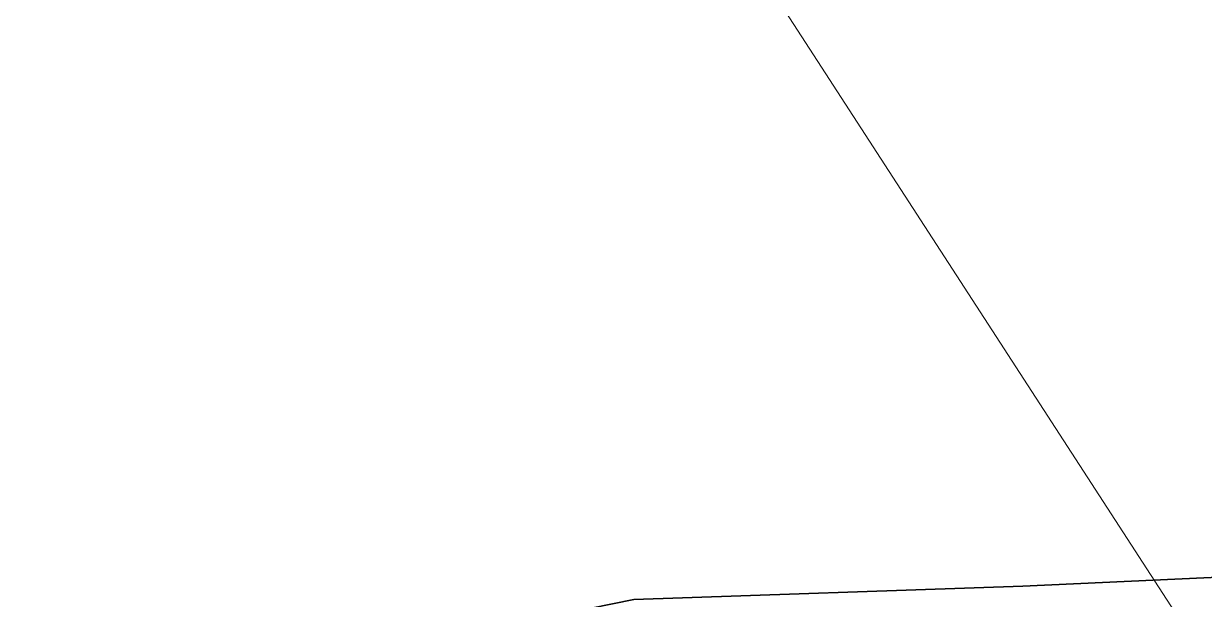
# Model space of a CAD drawing. Header units: metres. Extents: x 507606 to 508087, y 6966978 to 6967359.
# Drawn here: x 507797.3 to 507803.26, y 6967277.07 to 6967279.98 of the extents above; entities that cross this region are included whole.
import ezdxf

# ---------------------------------------------------------------- set-up
doc = ezdxf.new("R2010")
doc.units = ezdxf.units.M
doc.layers.add('mga2020bdy', color=252, linetype='Continuous')
doc.layers.add('mga2020ROAD_MARKS', color=252, linetype='Continuous')
doc.layers.add('S_ABAND', color=35, linetype='EXIST_SEWER', lineweight=0)
doc.styles.get("Standard").update_dxf_attribs({"font": 'ARIALN.TTF'})
doc.linetypes.add('EXIST_SEWER', pattern='A,5,-2.5,5,-2,["S",Standard,S=2.5,R=0,X=0,Y=-1.25],-3.5,5,-2.5,5,-2.5', length=33)

# ---------------------------------------------------------------- blocks, each defined once
blk = doc.blocks.new('XE_SURVEY')
at = {"layer": 'mga2020bdy'}
blk.add_polyline3d([(507791.4133, 6967272.4326, 4.7578), (507793.9336, 6967274.4911, 4.7945), (507795.6375, 6967275.5905, 4.8157), (507797.9369, 6967276.5593, 4.8417), (507798.1009, 6967276.6093, 4.8435), (507800.379, 6967277.0708, 4.857), (507802.3415, 6967277.1388, 4.8683), (507806.984, 6967277.3516, 4.8869), (507810.3606, 6967277.5573, 4.9183), (507812.3143, 6967277.7216, 4.9365), (507815.3347, 6967278.0412, 4.977), (507817.6363, 6967278.3387, 5.008), (507820.2233, 6967279.0139, 5.0394), (507822.4695, 6967280.032, 5.0683), (507823.2114, 6967280.4726, 5.0506), (507825.8082, 6967282.5496, 4.982), (507826.4793, 6967283.265, 4.9618), (507827.9174, 6967285.1229, 4.9449), (507829.251, 6967287.3902, 4.926), (507829.5533, 6967288.021, 4.9311), (507830.6761, 6967291.1539, 4.9552), (507831.0165, 6967292.6803, 4.9665), (507831.6531, 6967294.3288, 4.9755)], dxfattribs=at)
at = {"layer": 'mga2020ROAD_MARKS'}
blk.add_polyline3d([(507831.6531, 6967294.3288, 4.9755), (507831.0165, 6967292.6803, 4.9665), (507830.6761, 6967291.1539, 4.9552), (507829.5533, 6967288.021, 4.9311), (507829.251, 6967287.3902, 4.926), (507827.9174, 6967285.1229, 4.9449), (507826.4793, 6967283.265, 4.9618), (507825.8082, 6967282.5496, 4.982), (507823.2114, 6967280.4726, 5.0506), (507822.4695, 6967280.032, 5.0683), (507820.2233, 6967279.0139, 5.0394), (507817.6363, 6967278.3387, 5.008), (507815.3347, 6967278.0412, 4.977), (507812.3143, 6967277.7216, 4.9365), (507810.3606, 6967277.5573, 4.9183), (507806.984, 6967277.3516, 4.8869), (507802.3415, 6967277.1388, 4.8683), (507800.379, 6967277.0708, 4.857), (507798.1009, 6967276.6093, 4.8435), (507797.9369, 6967276.5593, 4.8417), (507795.6375, 6967275.5905, 4.8157), (507793.9336, 6967274.4911, 4.7945)], dxfattribs=at)
at = {"layer": 'S_ABAND'}
blk.add_lwpolyline([(507792.5094, 6967293.3414), (507805.2122, 6967273.7684)], dxfattribs=at)

msp = doc.modelspace()

# ---------------------------------------------------------------- block references
msp.add_blockref('XE_SURVEY', (0, 0))

doc.saveas('drawing.dxf')
